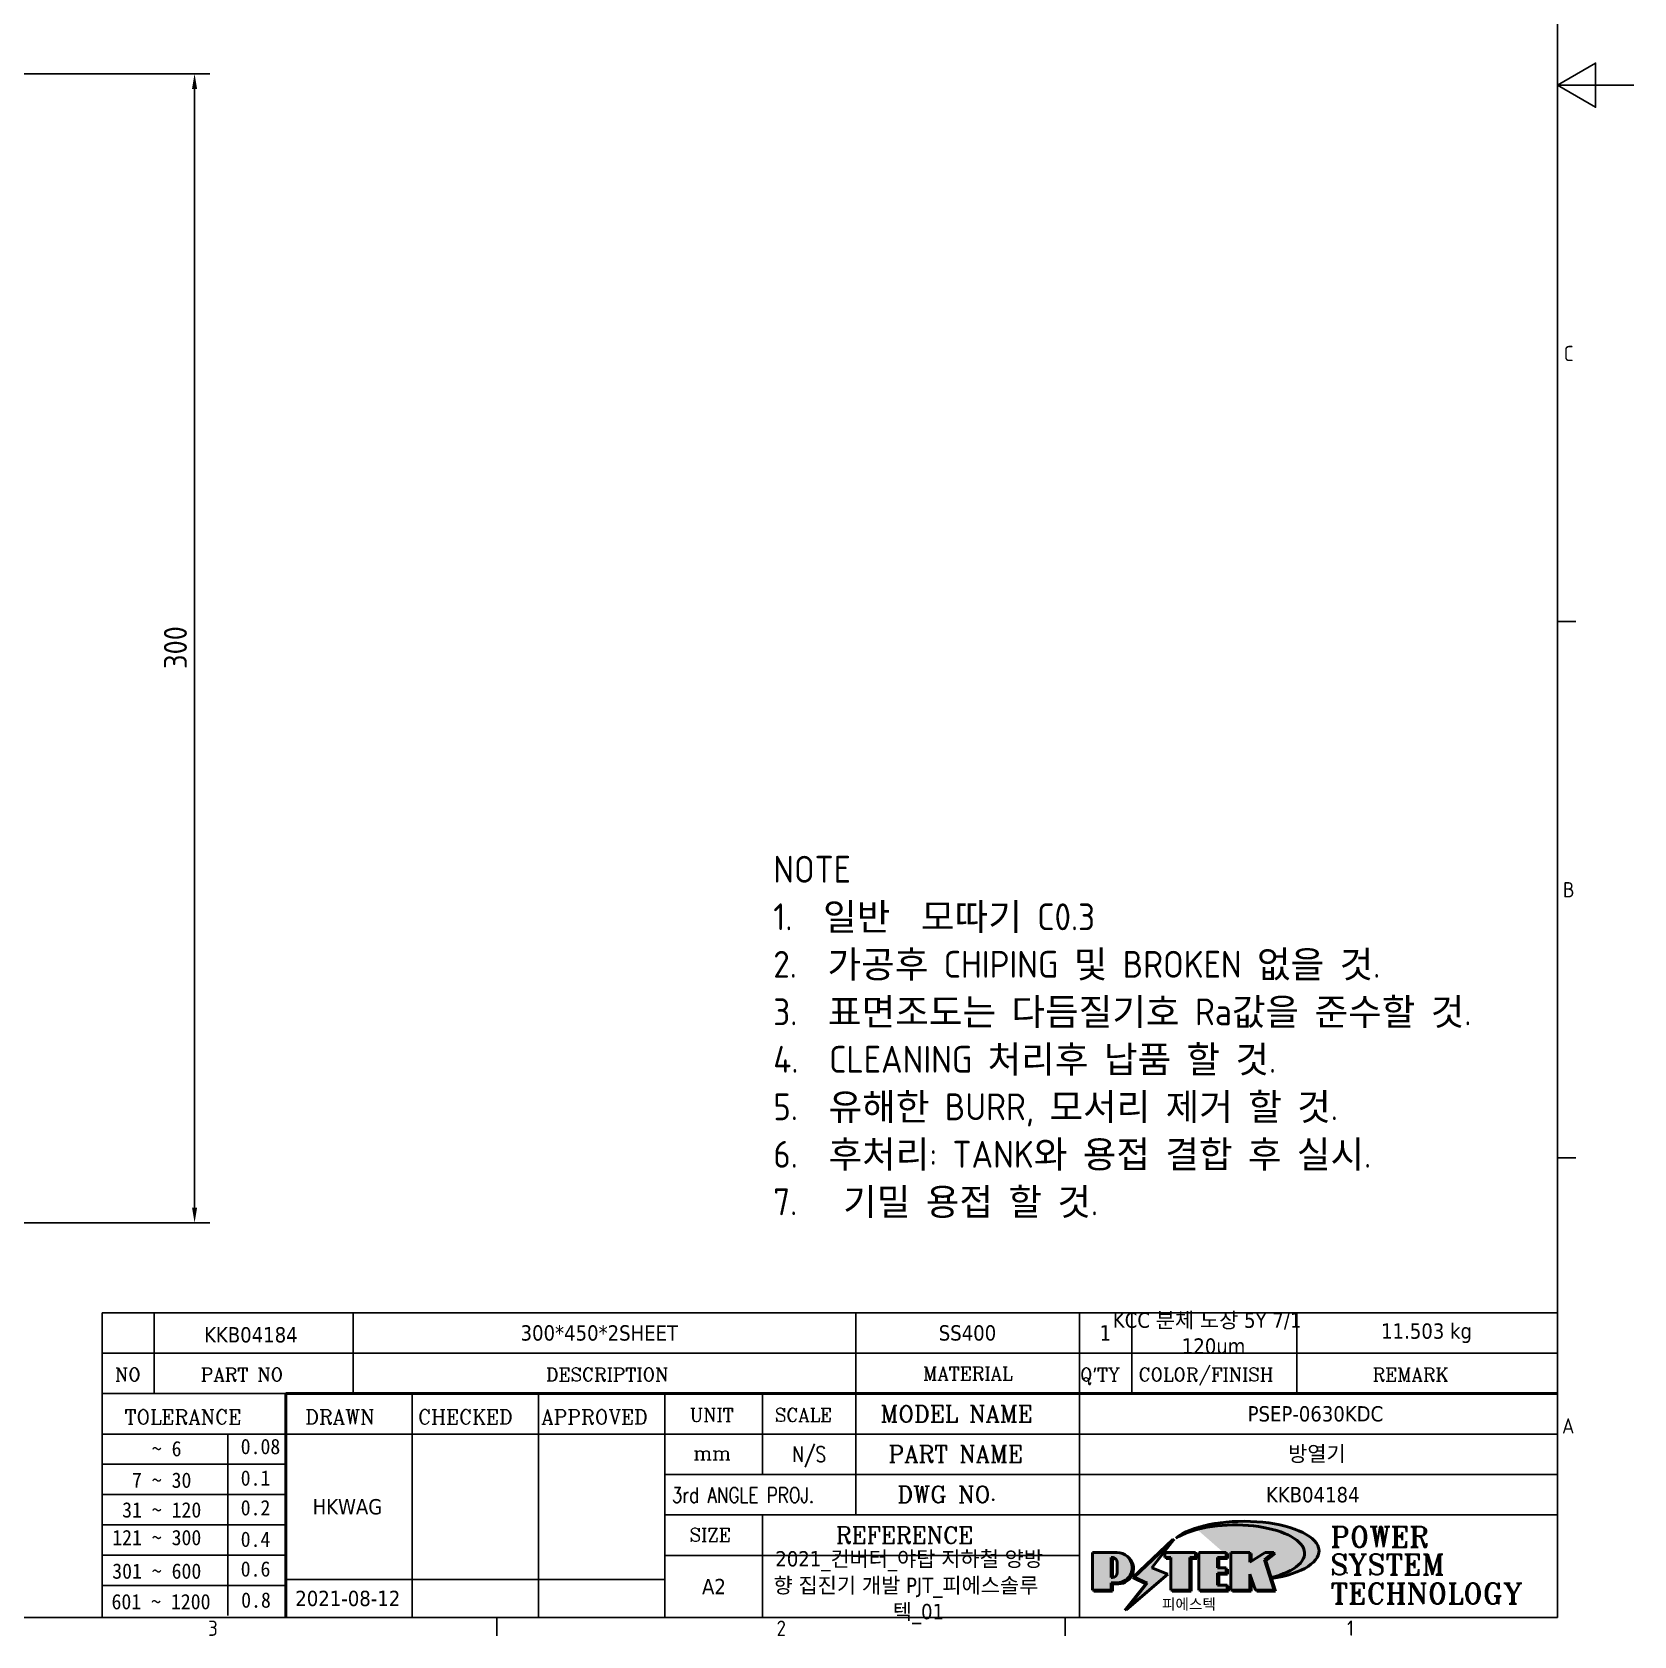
# Model space of a CAD drawing. Header units: millimetres. Extents: x 0 to 1188, y 0 to 840.
# Drawn here: x 769.7 to 1188, y 15.2 to 433.9 of the extents above; entities that cross this region are included whole.
import ezdxf
from ezdxf.enums import TextEntityAlignment as Align

# ---------------------------------------------------------------- set-up
doc = ezdxf.new("R2010")
doc.units = ezdxf.units.MM
doc.header["$LTSCALE"] = 2
doc.layers.get('0').update_dxf_attribs({"color": 3, "lineweight": 25})
for name, color, linetype, lineweight in [('경계(ISO)', 7, 'Continuous', 25), ('기호(ISO)', 5, 'Continuous', 25), ('제목(ISO)', 5, 'Continuous', 50), ('치수(ISO)', 2, 'Continuous', 25), ('해치(ISO)', 7, 'Continuous', 18)]:
    doc.layers.add(name, color=color, linetype=linetype, lineweight=lineweight)
doc.styles.add('HAN_291', font='')
doc.styles.add('HAN_370', font='', dxfattribs={"width": 2})
doc.styles.add('ISO Proportional', font='arial.ttf')
doc.styles.add('RC_284', font='ROMANC.shx')
doc.styles.add('RC_287', font='ROMANC.shx')
doc.styles.add('RC_292', font='ROMANC.shx')
doc.styles.add('ROMANT_294', font='romant.shx')
doc.styles.add('문자 텍스트_PSTEK_POSCO', font='isocp.shx')
doc.styles.add('치수 텍스트_PSTEK_POSCO', font='isocp.shx')
doc.styles.add('텍스트 스타일198', font='tahoma.ttf')
doc.styles.add('텍스트 스타일333', font='ROMANC.shx', dxfattribs={"width": 0.800000011920929})
doc.styles.get('HAN_291').set_extended_font_data('GulimChe')
doc.styles.get('HAN_370').set_extended_font_data('GulimChe')
doc.dimstyles.new('치수_PSTEK_POSCO', dxfattribs={"dimscale": 2, "dimtxt": 3, "dimasz": 2, "dimexe": 2, "dimexo": 2.5, "dimgap": 1, "dimtad": 1, "dimrnd": 1e-08, "dimdsep": 46, "dimtxsty": '치수 텍스트_PSTEK_POSCO', "dimcen": 0.09, "dimdle": 10, "dimclrd": 7, "dimclre": 7, "dimclrt": 2, "dimadec": 1, "dimazin": 2, "dimtfac": 1, "dimtmove": 0, "dimatfit": 3, "dimfxl": 0, "dimtolj": 1, "dimlwd": -1, "dimlwe": -1, "dimarcsym": 0})

# ---------------------------------------------------------------- blocks, each defined once
blk = doc.blocks.new('경계 Default Border')
at = {"layer": '경계(ISO)'}
for p, q in [((584.0000152587891, 140), (586.3999938964844, 140)), ((584.0000152587891, 70), (586.3999938964844, 70)), ((445.4999923706055, 10), (445.4999923706055, 7.599999904632568)), ((519.7499847412109, 10), (519.7499847412109, 7.599999904632568))]:
    blk.add_line(p, q, dxfattribs=at)
at = {"layer": '경계(ISO)', "flags": 128}
for points in [[(10, 10), (10, 410), (584.0000152587891, 410), (584.0000152587891, 10), (10, 10)], [(594.0000152587891, 210), (584.0000152587891, 210), (589.0000152587891, 212.8867530822754), (589.0000152587891, 207.1132469177246), (584.0000152587891, 210)]]:
    blk.add_lwpolyline(points, dxfattribs=at)
at = {"layer": '경계(ISO)', "color": 2, "char_height": 2.000000029802322, "attachment_point": 7, "style": '문자 텍스트_PSTEK_POSCO'}
for s, insert in [('C', (584.8296930082771, 173.9809296629392)), ('B', (584.718846771929, 103.9809296629392)), ('A', (584.6096005397006, 33.99523240455892)), ('3', (407.8206930345746, 7.580929648038)), ('2', (482.043492964537, 7.580929648038)), ('1', (556.5323774223158, 7.599999970197677))]:
    blk.add_mtext(s, dxfattribs=dict(at, insert=insert))
blk = doc.blocks.new('제목 블록 PSTEK')
for color, points in [(252, [(317.2195697678507, 17.0593801673321), (322.0326348870767, 21.62682475217465), (322.2781991042243, 21.94392121864296), (317.0471853425802, 16.97985676345368), (318.7512090904202, 16.1899260703855), (316.0018030350395, 12.71868385740789), (316.3356552234328, 13.00206718743325), (318.9235935156908, 16.2694494742633)]), (5, [(321.6183518841322, 17.4193704504104), (319.5281351041078, 18.24969419629727), (322.4505835294948, 22.02344462252142), (317.2195697678507, 17.0593801673321), (318.9235935156908, 16.2694494742633), (316.1741874603099, 12.79820726128571)]), (1, [(324.4839107253602, 19.60711530335299), (325.2419748254881, 19.60711530335299), (325.2419748254881, 20.25857663940324), (321.2266040451076, 20.25857663940324), (321.2266040451076, 19.60711530335299), (321.9846681452406, 19.60711530335299), (321.9846681452406, 15.3430047401139), (324.4839107253602, 15.3430047401139)]), (252, [(321.9846681452406, 19.60711530335299), (321.4042753185749, 19.60711530335299), (321.4042753185749, 19.45905590879572), (321.9846681452406, 19.45905590879572)]), (252, [(324.6615819988275, 19.45905590879572), (325.4196460989604, 19.45905590879572), (325.4196460989604, 20.11051724484596), (325.2419748254881, 20.11051724484596), (325.2419748254881, 19.60711530335299), (324.4839107253602, 19.60711530335299), (324.4839107253602, 15.3430047401139), (322.1623394187076, 15.3430047401139), (322.1623394187076, 15.19494534555726), (324.6615819988275, 15.19494534555726)]), (1, [(329.2277337269622, 20.25857663940324), (325.65654113025, 20.25857663940324), (325.65654113025, 15.3430047401139), (329.3580259941756, 15.3430047401139), (329.3580259941756, 15.9944660761648), (328.1137701654877, 15.9944660761648), (328.1137701654877, 17.56360607323003), (329.2277337269622, 17.56360607323003), (329.2277337269622, 18.25543873810179), (328.1137701654877, 18.25543873810179), (328.1137701654877, 19.60711530335299), (329.2277337269622, 19.60711530335299)]), (252, [(328.2914414389548, 19.45905590879572), (329.4054050004294, 19.45905590879572), (329.4054050004294, 20.11051724484596), (329.2277337269622, 20.11051724484596), (329.2277337269622, 19.60711530335299), (328.1137701654877, 19.60711530335299), (328.1137701654877, 18.25543873810179), (328.2914414389548, 18.25543873810179)]), (1, [(332.3312149849806, 20.25857663940324), (329.8592894925411, 20.25857663940324), (329.8592894925411, 15.3430047401139), (332.3312149849806, 15.3430047401139), (332.3312149849806, 17.4318630164523), (333.0701931098801, 15.3430047401139), (335.4855464857051, 15.3430047401139), (334.2514536401189, 19.30614745124769), (335.4379594596742, 20.25857663940324), (334.3071782107978, 20.25857663940324), (332.3312149849806, 18.99741471888304)]), (252, [(332.5088862584528, 20.1105172448466), (332.3312149849806, 20.1105172448466), (332.3312149849806, 18.99741471888368), (332.5088862584528, 19.11081371413894)]), (252, [(335.6156307331414, 20.11051724484596), (335.2535118015555, 20.11051724484596), (334.2514536401189, 19.30614745124769), (335.4855464857051, 15.3430047401139), (333.1954852176545, 15.3430047401139), (333.2478643833523, 15.19494534555726), (335.6632177591723, 15.19494534555726), (334.4291249135862, 19.15808805669106)]), (252, [(328.2914414389548, 17.41554667867274), (329.4054050004294, 17.41554667867274), (329.4054050004294, 18.10737934354514), (329.2277337269622, 18.10737934354514), (329.2277337269622, 17.56360607323003), (328.1137701654877, 17.56360607323003), (328.1137701654877, 15.9944660761648), (328.2914414389548, 15.9944660761648)]), (252, [(332.5088862584528, 16.92964231796647), (332.3312149849806, 17.43186301645164), (332.3312149849806, 15.3430047401139), (330.0369607660135, 15.3430047401139), (330.0369607660135, 15.19494534555726), (332.5088862584528, 15.19494534555726)]), (252, [(329.5356972676428, 15.8464066816075), (329.3580259941756, 15.8464066816075), (329.3580259941756, 15.3430047401139), (325.8342124037171, 15.3430047401139), (325.8342124037171, 15.19494534555726), (329.5356972676428, 15.19494534555726)])]:
    blk.add_hatch(color=color).paths.add_polyline_path(points)
h = blk.add_hatch(color=1)
edge = h.paths.add_edge_path(flags=0)
edge.add_line((314.2242174273352, 19.60711530335299), (314.2242174273352, 17.00126995915134))
edge.add_line((314.2242174273352, 17.00126995915134), (314.3485873187598, 17.00126995915134))
edge.add_arc((314.3485873187598, 17.6527312952023), 0.6514613360509371, 270, 360)
edge.add_line((315.0000486548106, 17.6527312952023), (315.0000486548106, 18.95565396730211))
edge.add_arc((314.3485873187598, 18.95565396730212), 0.6514613360508712, 0, 90)
edge.add_line((314.3485873187598, 19.60711530335299), (314.2242174273352, 19.60711530335299))
edge = h.paths.add_edge_path()
edge.add_arc((314.9847713324306, 18.28938669179658), 1.969189947606664, 269.9999999999959, 450)
edge.add_line((314.9847713324306, 20.25857663940318), (311.7664314776902, 20.25857663940324))
edge.add_line((311.7664314776902, 20.25857663940324), (311.7664314776902, 15.3430047401139))
edge.add_line((311.7664314776902, 15.3430047401139), (314.2242174273352, 15.3430047401139))
edge.add_line((314.2242174273352, 15.3430047401139), (314.2242174273352, 16.32019674418991))
edge.add_line((314.2242174273352, 16.32019674418991), (314.9847713324307, 16.32019674418991))
h = blk.add_hatch(color=252)
edge = h.paths.add_edge_path()
edge.add_arc((314.9847713324309, 18.28938669179657), 1.969189947606666, 270, 406.8278729790604)
edge.add_arc((315.1624426058984, 18.1413272972396), 1.969189947606962, -90, 53.560984836317004, ccw=False)
edge.add_line((315.1624426058984, 16.17213734963263), (314.4018887008024, 16.17213734963263))
edge.add_line((314.4018887008024, 16.17213734963263), (314.4018887008024, 15.19494534555726))
edge.add_line((314.4018887008024, 15.19494534555726), (311.9441027511573, 15.19494534555726))
edge.add_line((311.9441027511573, 15.19494534555726), (311.9441027511573, 15.3430047401139))
edge.add_line((311.9441027511573, 15.3430047401139), (314.2242174273352, 15.3430047401139))
edge.add_line((314.2242174273352, 15.3430047401139), (314.2242174273352, 16.32019674418991))
edge.add_line((314.2242174273352, 16.32019674418991), (314.9847713324309, 16.32019674418991))
h = blk.add_hatch(color=252)
edge = h.paths.add_edge_path()
edge.add_line((314.4018887008024, 19.45905590879572), (314.5262585922315, 19.45905590879572))
edge.add_arc((314.5262585922314, 18.80759457274939), 0.6514613360463194, 60.4189348879147, 90.00000000000318, ccw=False)
edge.add_arc((314.3485873187602, 18.95565396730057), 0.6514613360524251, 39.96992292766206, 90.00000000009999)
edge.add_line((314.3485873187591, 19.60711530335307), (314.2242174273352, 19.60711530335298))
edge.add_line((314.2242174273352, 19.60711530335299), (314.2242174273352, 17.00126995915134))
edge.add_line((314.2242174273352, 17.00126995915134), (314.3485873187591, 17.00126995915134))
edge.add_arc((314.3485873187568, 17.652731295233), 0.6514613360816299, 270.0000000002, 274.6930825552478)
edge.add_line((314.4018887008024, 17.0034541317032), (314.4018887008024, 19.45905590879572))
at = {"layer": '해치(ISO)', "true_color": 0x27d1fc}
h = blk.add_hatch(color=140, dxfattribs=at)
edge = h.paths.add_edge_path()
edge.add_ellipse((330.3660919371412, 20.15576403068321), major_axis=(9.100907360794343, 0), ratio=0.4069904968023172, start_angle=301.3098473703837, end_angle=507.7436900681698)
edge.add_ellipse((331.5340919371412, 20.4634168429492), major_axis=(-9.82350664112931, 0), ratio=0.3942600559756514, start_angle=111.51207141178469, end_angle=334.47025347086895, ccw=False)
edge.add_line((335.1363447531188, 16.8601935978785), (335.0955236905705, 16.99119398620872))
at = {"color": 180}
for p, q in [((182.475792979055, 11.79100474011392), (182.4757929790549, 51.56524660363496)), ((182.4757929790549, 51.56524660363496), (372.4757929537551, 51.56524660363496)), ((189.2651435055721, 51.56524660363496), (189.2651435055722, 41.00524660363494)), ((215.2152739891528, 41.00524660363494), (215.2152739891528, 51.56524660363496)), ((280.8758854511282, 51.56524660363496), (280.8758854511282, 41.00524660363494)), ((310.0881549537552, 51.56524660363496), (310.0881549537553, 41.00524660363494)), ((316.9044520275131, 51.56524660363496), (316.9044520275127, 41.00524660363494)), ((338.4566026226726, 51.56524660363496), (338.4566026226727, 41.00524660363494)), ((372.4757929537551, 51.56524660363496), (372.4757929537551, 11.79100474011389)), ((182.475792979055, 46.2852466036349), (372.4757929537551, 46.28524660363492)), ((182.475792979055, 41.00524660363493), (206.451475290024, 41.00524660363493)), ((222.9401812389276, 11.79100474011392), (222.9401812389276, 41.00524660363494)), ((239.4288871878316, 11.79100474011392), (239.4288871878316, 41.00524660363494)), ((255.9175931367356, 11.79100474011392), (255.9175931367356, 41.00524660363494)), ((268.6918866058747, 41.00524660363494), (268.6918866058747, 30.44524660363498)), ((280.8758854511282, 41.00524660363494), (280.8758854511282, 25.16524660363502)), ((310.088154953755, 41.00524660363494), (310.088154953755, 11.79100474011392)), ((182.475792979055, 35.72524660363497), (206.451475290024, 35.72524660363497)), ((198.8621818849491, 12.02524660363491), (198.8621818849491, 35.72524660363497)), ((206.451475290024, 35.72524660363497), (372.4757929537551, 35.72524660363497)), ((182.475792979055, 31.77524660363492), (206.451475290024, 31.77524660363492)), ((255.917593136736, 30.44524660363498), (372.4757929537552, 30.44524660363501)), ((182.475792979055, 27.82524660363487), (206.451475290024, 27.82524660363487)), ((255.9175931367359, 25.16524660363502), (372.4757929537552, 25.165246603635)), ((268.6918866058744, 25.16524660363502), (268.6918866058744, 11.79100474011392)), ((182.475792979055, 23.87524660363505), (206.451475290024, 23.87524660363505)), ((182.475792979055, 19.92524660363478), (206.451475290024, 19.92524660363478)), ((255.9175931367359, 19.88524660363481), (310.0881549537553, 19.88524660363481)), ((182.475792979055, 15.97524660363496), (206.451475290024, 15.97524660363496)), ((206.451475290024, 16.74100474011396), (255.9175931367359, 16.74100474011396)), ((182.475792979055, 11.79100474011392), (372.4757929537551, 11.79100474011389))]:
    blk.add_line(p, q, dxfattribs=at)
at = {"color": 7, "lineweight": 50}
for p, q in [((206.4514752900237, 11.79100474011392), (206.4514752900237, 41.00524660363494)), ((206.451475290024, 41.00524660363494), (372.4757929537551, 41.00524660363496))]:
    blk.add_line(p, q, dxfattribs=at)
at = {"color": 7}
for p, q in [((322.2781991042243, 21.94392121864296), (317.0471853425802, 16.97985676345368)), ((322.4505835294948, 22.02344462252142), (317.2195697678507, 17.0593801673321)), ((317.2195697678507, 17.0593801673321), (322.0326348870767, 21.62682475217465)), ((319.5281351041078, 18.24969419629727), (322.4505835294948, 22.02344462252142)), ((322.0326348870767, 21.62682475217465), (322.2781991042243, 21.94392121864296)), ((311.7664314776902, 20.25900474011391), (311.7664314776902, 15.34300474011391)), ((314.9847713324309, 20.25857663940324), (311.7664314776902, 20.25857663940324)), ((314.9847713324309, 20.25857663940324), (311.7664314776902, 20.25857663940324)), ((311.7664314776902, 20.25857663940324), (311.7664314776902, 15.3430047401139)), ((314.2242174273352, 17.00126995915134), (314.2242174273352, 19.60711530335299)), ((314.2242174273352, 19.60711530335299), (314.3485873187591, 19.60711530335299)), ((314.3485873187591, 19.60711530335299), (314.2242174273352, 19.60711530335299)), ((314.2242174273352, 19.60711530335299), (314.2242174273352, 17.00126995915134)), ((314.2242174273352, 17.00126995915134), (314.2242174273352, 19.60711530335299)), ((314.2242174273352, 19.60711530335299), (314.3485873187591, 19.60711530335299)), ((314.4018887008024, 19.45905590879572), (314.5262585922314, 19.45905590879572)), ((314.4018887008024, 17.0034541317032), (314.4018887008024, 19.45905590879572)), ((315.0000486548106, 18.95565396730275), (315.0000486548106, 17.65273129520161)), ((315.0000486548106, 18.95565396730275), (315.0000486548106, 17.65273129520161)), ((325.2419748254881, 20.25857663940324), (321.2266040451076, 20.25857663940324)), ((321.2266040451076, 20.25857663940324), (321.2266040451076, 19.60711530335299)), ((325.2419748254881, 20.25857663940324), (321.2266040451076, 20.25857663940324)), ((321.2266040451076, 20.25857663940324), (321.2266040451076, 19.60711530335299)), ((321.2266040451076, 19.60711530335299), (321.9846681452406, 19.60711530335299)), ((321.2266040451076, 19.60711530335299), (321.9846681452406, 19.60711530335299)), ((321.4042753185749, 19.60711530335299), (321.4042753185749, 19.45905590879572)), ((321.9846681452406, 19.60711530335299), (321.4042753185749, 19.60711530335299)), ((321.4042753185749, 19.45905590879572), (321.9846681452406, 19.45905590879572)), ((321.9846681452406, 19.60711530335299), (321.9846681452406, 15.3430047401139)), ((321.9846681452406, 19.45905590879572), (321.9846681452406, 19.60711530335299)), ((321.9846681452406, 19.60711530335299), (321.9846681452406, 15.3430047401139)), ((324.4839107253602, 19.60711530335299), (325.2419748254881, 19.60711530335299)), ((324.4839107253602, 15.3430047401139), (324.4839107253602, 19.60711530335299)), ((325.2419748254881, 19.60711530335299), (324.4839107253602, 19.60711530335299)), ((324.4839107253602, 19.60711530335299), (324.4839107253602, 15.3430047401139)), ((324.4839107253602, 19.60711530335299), (325.2419748254881, 19.60711530335299)), ((324.4839107253602, 15.3430047401139), (324.4839107253602, 19.60711530335299)), ((324.6615819988275, 19.45905590879572), (325.4196460989604, 19.45905590879572)), ((324.6615819988275, 15.19494534555726), (324.6615819988275, 19.45905590879572)), ((325.2419748254881, 19.60711530335299), (325.2419748254881, 20.25857663940324)), ((325.2419748254881, 19.60711530335299), (325.2419748254881, 20.25857663940324)), ((325.4196460989604, 20.11051724484596), (325.2419748254881, 20.11051724484596)), ((325.2419748254881, 20.11051724484596), (325.2419748254881, 19.60711530335299)), ((325.4196460989604, 19.45905590879572), (325.4196460989604, 20.11051724484596)), ((329.2277337269622, 20.25857663940324), (325.65654113025, 20.25857663940324)), ((325.65654113025, 20.25857663940324), (325.65654113025, 15.3430047401139)), ((325.65654113025, 20.25857663940324), (325.65654113025, 15.3430047401139)), ((329.2277337269622, 20.25857663940324), (325.65654113025, 20.25857663940324)), ((328.1137701654877, 18.25543873810179), (328.1137701654877, 19.60711530335299)), ((328.1137701654877, 19.60711530335299), (329.2277337269622, 19.60711530335299)), ((329.2277337269622, 19.60711530335299), (328.1137701654877, 19.60711530335299)), ((328.1137701654877, 19.60711530335299), (328.1137701654877, 18.25543873810179)), ((328.1137701654877, 18.25543873810179), (328.1137701654877, 19.60711530335299)), ((328.1137701654877, 19.60711530335299), (329.2277337269622, 19.60711530335299)), ((328.2914414389548, 18.25543873810179), (328.2914414389548, 19.45905590879572)), ((328.2914414389548, 19.45905590879572), (329.4054050004294, 19.45905590879572)), ((329.2277337269622, 19.60711530335299), (329.2277337269622, 20.25857663940324)), ((329.2277337269622, 19.60711530335299), (329.2277337269622, 20.25857663940324)), ((329.4054050004294, 20.11051724484596), (329.2277337269622, 20.11051724484596)), ((329.2277337269622, 20.11051724484596), (329.2277337269622, 19.60711530335299)), ((329.4054050004294, 19.45905590879572), (329.4054050004294, 20.11051724484596)), ((332.3312149849806, 20.25857663940324), (329.8592894925411, 20.25857663940324)), ((329.8592894925411, 20.25857663940324), (329.8592894925411, 15.3430047401139)), ((329.8592894925411, 20.25857663940324), (329.8592894925411, 15.3430047401139)), ((332.3312149849806, 20.25857663940324), (329.8592894925411, 20.25857663940324)), ((334.3071782107978, 20.25857663940324), (332.3312149849806, 18.99741471888304)), ((332.3312149849806, 18.99741471888304), (332.3312149849806, 20.25857663940324)), ((334.3071782107978, 20.25857663940324), (332.3312149849806, 18.99741471888304)), ((332.3312149849806, 18.99741471888304), (332.3312149849806, 20.25857663940324)), ((332.5088862584528, 20.1105172448466), (332.3312149849806, 20.1105172448466)), ((332.3312149849806, 20.1105172448466), (332.3312149849806, 18.99741471888368)), ((332.3312149849806, 18.99741471888368), (332.5088862584528, 19.11081371413894)), ((332.5088862584528, 19.11081371413894), (332.5088862584528, 20.1105172448466)), ((334.2514536401189, 19.30614745124769), (335.4379594596742, 20.25857663940324)), ((334.2514536401189, 19.30614745124769), (335.4379594596742, 20.25857663940324)), ((335.2535118015555, 20.11051724484596), (334.2514536401189, 19.30614745124769)), ((335.4855464857051, 15.3430047401139), (334.2514536401189, 19.30614745124769)), ((334.2514536401189, 19.30614745124769), (335.4855464857051, 15.3430047401139)), ((335.4855464857051, 15.3430047401139), (334.2514536401189, 19.30614745124769)), ((335.4379594596742, 20.25857663940324), (334.3071782107978, 20.25857663940324)), ((335.4379594596742, 20.25857663940324), (334.3071782107978, 20.25857663940324)), ((334.4291249135862, 19.15808805669104), (335.6156307331414, 20.11051724484596)), ((335.6632177591723, 15.19494534555726), (334.4291249135862, 19.15808805669104)), ((335.6156307331414, 20.11051724484596), (335.2535118015555, 20.11051724484596)), ((314.3485873187591, 17.00126995915134), (314.2242174273352, 17.00126995915134)), ((314.2242174273352, 17.00126995915134), (314.3485873187591, 17.00126995915134)), ((314.3485873187591, 17.00126995915134), (314.2242174273352, 17.00126995915134)), ((316.1741874603099, 12.79820726128571), (321.6183518841322, 17.4193704504104)), ((317.0471853425802, 16.97985676345368), (318.7512090904202, 16.1899260703855)), ((318.9235935156908, 16.2694494742633), (317.2195697678507, 17.0593801673321)), ((317.2195697678507, 17.0593801673321), (318.9235935156908, 16.2694494742633)), ((321.6183518841322, 17.4193704504104), (319.5281351041078, 18.24969419629727)), ((329.2277337269622, 18.25543873810179), (328.1137701654877, 18.25543873810179)), ((328.1137701654877, 18.25543873810179), (328.2914414389548, 18.25543873810179)), ((329.2277337269622, 18.25543873810179), (328.1137701654877, 18.25543873810179)), ((328.1137701654877, 17.56360607323003), (329.2277337269622, 17.56360607323003)), ((328.1137701654877, 15.9944660761648), (328.1137701654877, 17.56360607323003)), ((329.2277337269622, 17.56360607323003), (328.1137701654877, 17.56360607323003)), ((328.1137701654877, 17.56360607323003), (328.1137701654877, 15.9944660761648)), ((328.1137701654877, 17.56360607323003), (329.2277337269622, 17.56360607323003)), ((328.1137701654877, 15.9944660761648), (328.1137701654877, 17.56360607323003)), ((328.2914414389548, 15.9944660761648), (328.2914414389548, 17.41554667867274)), ((328.2914414389548, 17.41554667867274), (329.4054050004294, 17.41554667867274)), ((329.2277337269622, 17.56360607323003), (329.2277337269622, 18.25543873810179)), ((329.2277337269622, 17.56360607323003), (329.2277337269622, 18.25543873810179)), ((329.4054050004294, 18.10737934354514), (329.2277337269622, 18.10737934354514)), ((329.2277337269622, 18.10737934354514), (329.2277337269622, 17.56360607323003)), ((329.4054050004294, 17.41554667867274), (329.4054050004294, 18.10737934354514)), ((332.3312149849806, 17.4318630164523), (333.0701931098801, 15.3430047401139)), ((332.3312149849806, 15.3430047401139), (332.3312149849806, 17.4318630164523)), ((332.5088862584528, 16.92964231796647), (332.3312149849806, 17.43186301645164)), ((332.3312149849806, 17.43186301645164), (332.3312149849806, 15.3430047401139)), ((332.3312149849806, 17.4318630164523), (333.0701931098801, 15.3430047401139)), ((332.3312149849806, 15.3430047401139), (332.3312149849806, 17.4318630164523)), ((332.5088862584528, 15.19494534555726), (332.5088862584528, 16.92964231796647)), ((345.0447381189468, 17.50375595811051), (344.9867755289346, 17.689895936919)), ((311.7664314776902, 15.3430047401139), (314.2242174273352, 15.3430047401139)), ((311.7664314776902, 15.3430047401139), (314.2242174273352, 15.3430047401139)), ((314.2242174273352, 15.3430047401139), (311.9441027511573, 15.3430047401139)), ((311.9441027511573, 15.3430047401139), (311.9441027511573, 15.19494534555726)), ((311.9441027511573, 15.19494534555726), (314.4018887008024, 15.19494534555726)), ((314.2242174273352, 16.32019674418991), (314.9847713324309, 16.32019674418991)), ((314.2242174273352, 15.3430047401139), (314.2242174273352, 16.32019674418991)), ((314.9847713324309, 16.32019674418991), (314.2242174273352, 16.32019674418991)), ((314.2242174273352, 16.32019674418991), (314.2242174273352, 15.3430047401139)), ((314.2242174273352, 16.32019674418991), (314.9847713324309, 16.32019674418991)), ((314.2242174273352, 15.3430047401139), (314.2242174273352, 16.32019674418991)), ((314.4018887008024, 16.17213734963263), (315.162442605898, 16.17213734963263)), ((314.4018887008024, 15.19494534555726), (314.4018887008024, 16.17213734963263)), ((318.7512090904202, 16.1899260703855), (316.0018030350395, 12.71868385740789)), ((318.9235935156908, 16.2694494742633), (316.1741874603099, 12.79820726128571)), ((316.3356552234328, 13.00206718743325), (318.9235935156908, 16.2694494742633)), ((321.9846681452406, 15.3430047401139), (324.4839107253602, 15.3430047401139)), ((321.9846681452406, 15.3430047401139), (324.4839107253602, 15.3430047401139)), ((324.4839107253602, 15.3430047401139), (322.1623394187076, 15.3430047401139)), ((322.1623394187076, 15.3430047401139), (322.1623394187076, 15.19494534555726)), ((322.1623394187076, 15.19494534555726), (324.6615819988275, 15.19494534555726)), ((325.65654113025, 15.3430047401139), (329.3580259941756, 15.3430047401139)), ((325.65654113025, 15.3430047401139), (329.3580259941756, 15.3430047401139)), ((329.3580259941756, 15.3430047401139), (325.8342124037171, 15.3430047401139)), ((325.8342124037171, 15.3430047401139), (325.8342124037171, 15.19494534555726)), ((325.8342124037171, 15.19494534555726), (329.5356972676428, 15.19494534555726)), ((329.3580259941756, 15.9944660761648), (328.1137701654877, 15.9944660761648)), ((328.1137701654877, 15.9944660761648), (328.2914414389548, 15.9944660761648)), ((329.3580259941756, 15.9944660761648), (328.1137701654877, 15.9944660761648)), ((329.3580259941756, 15.3430047401139), (329.3580259941756, 15.9944660761648)), ((329.3580259941756, 15.3430047401139), (329.3580259941756, 15.9944660761648)), ((329.5356972676428, 15.8464066816075), (329.3580259941756, 15.8464066816075)), ((329.3580259941756, 15.8464066816075), (329.3580259941756, 15.3430047401139)), ((329.5356972676428, 15.19494534555726), (329.5356972676428, 15.8464066816075)), ((329.8592894925411, 15.3430047401139), (332.3312149849806, 15.3430047401139)), ((329.8592894925411, 15.3430047401139), (332.3312149849806, 15.3430047401139)), ((332.3312149849806, 15.3430047401139), (330.0369607660135, 15.3430047401139)), ((330.0369607660135, 15.3430047401139), (330.0369607660135, 15.19494534555726)), ((330.0369607660135, 15.19494534555726), (332.5088862584528, 15.19494534555726)), ((333.0701931098801, 15.3430047401139), (335.4855464857051, 15.3430047401139)), ((333.0701931098801, 15.3430047401139), (335.4855464857051, 15.3430047401139)), ((335.4855464857051, 15.3430047401139), (333.1954852176545, 15.3430047401139)), ((333.1954852176545, 15.3430047401139), (333.2478643833523, 15.19494534555726)), ((333.2478643833523, 15.19494534555726), (335.6632177591723, 15.19494534555726)), ((316.0018030350395, 12.71868385740789), (316.3356552234328, 13.00206718743325))]:
    blk.add_line(p, q, dxfattribs=at)
at = {"color": 5}
for p, q in [((322.4505835294948, 22.02344462252142), (317.2195697678507, 17.0593801673321)), ((319.5281351041078, 18.24969419629727), (322.4505835294948, 22.02344462252142)), ((316.1741874603099, 12.79820726128571), (321.6183518841322, 17.4193704504104)), ((317.2195697678507, 17.0593801673321), (318.9235935156908, 16.2694494742633)), ((321.6183518841322, 17.4193704504104), (319.5281351041078, 18.24969419629727)), ((318.9235935156908, 16.2694494742633), (316.1741874603099, 12.79820726128571))]:
    blk.add_line(p, q, dxfattribs=at)
at = {"color": 1}
for p, q in [((314.9847713324309, 20.25857663940324), (311.7664314776902, 20.25857663940324)), ((311.7664314776902, 20.25857663940324), (311.7664314776902, 15.3430047401139)), ((314.2242174273352, 17.00126995915134), (314.2242174273352, 19.60711530335299)), ((314.2242174273352, 19.60711530335299), (314.3485873187591, 19.60711530335299)), ((315.0000486548106, 18.95565396730275), (315.0000486548106, 17.65273129520161)), ((325.2419748254881, 20.25857663940324), (321.2266040451076, 20.25857663940324)), ((321.2266040451076, 20.25857663940324), (321.2266040451076, 19.60711530335299)), ((321.2266040451076, 19.60711530335299), (321.9846681452406, 19.60711530335299)), ((321.9846681452406, 19.60711530335299), (321.9846681452406, 15.3430047401139)), ((324.4839107253602, 19.60711530335299), (325.2419748254881, 19.60711530335299)), ((324.4839107253602, 15.3430047401139), (324.4839107253602, 19.60711530335299)), ((325.2419748254881, 19.60711530335299), (325.2419748254881, 20.25857663940324)), ((329.2277337269622, 20.25857663940324), (325.65654113025, 20.25857663940324)), ((325.65654113025, 20.25857663940324), (325.65654113025, 15.3430047401139)), ((328.1137701654877, 18.25543873810179), (328.1137701654877, 19.60711530335299)), ((328.1137701654877, 19.60711530335299), (329.2277337269622, 19.60711530335299)), ((329.2277337269622, 19.60711530335299), (329.2277337269622, 20.25857663940324)), ((332.3312149849806, 20.25857663940324), (329.8592894925411, 20.25857663940324)), ((329.8592894925411, 20.25857663940324), (329.8592894925411, 15.3430047401139)), ((334.3071782107978, 20.25857663940324), (332.3312149849806, 18.99741471888304)), ((332.3312149849806, 18.99741471888304), (332.3312149849806, 20.25857663940324)), ((334.2514536401189, 19.30614745124769), (335.4379594596742, 20.25857663940324)), ((335.4855464857051, 15.3430047401139), (334.2514536401189, 19.30614745124769)), ((335.4379594596742, 20.25857663940324), (334.3071782107978, 20.25857663940324)), ((314.3485873187591, 17.00126995915134), (314.2242174273352, 17.00126995915134)), ((329.2277337269622, 18.25543873810179), (328.1137701654877, 18.25543873810179)), ((328.1137701654877, 17.56360607323003), (329.2277337269622, 17.56360607323003)), ((328.1137701654877, 15.9944660761648), (328.1137701654877, 17.56360607323003)), ((329.2277337269622, 17.56360607323003), (329.2277337269622, 18.25543873810179)), ((332.3312149849806, 17.4318630164523), (333.0701931098801, 15.3430047401139)), ((332.3312149849806, 15.3430047401139), (332.3312149849806, 17.4318630164523)), ((311.7664314776902, 15.3430047401139), (314.2242174273352, 15.3430047401139)), ((314.2242174273352, 16.32019674418991), (314.9847713324309, 16.32019674418991)), ((314.2242174273352, 15.3430047401139), (314.2242174273352, 16.32019674418991)), ((321.9846681452406, 15.3430047401139), (324.4839107253602, 15.3430047401139)), ((325.65654113025, 15.3430047401139), (329.3580259941756, 15.3430047401139)), ((329.3580259941756, 15.9944660761648), (328.1137701654877, 15.9944660761648)), ((329.3580259941756, 15.3430047401139), (329.3580259941756, 15.9944660761648)), ((329.8592894925411, 15.3430047401139), (332.3312149849806, 15.3430047401139)), ((333.0701931098801, 15.3430047401139), (335.4855464857051, 15.3430047401139))]:
    blk.add_line(p, q, dxfattribs=at)
at = {"color": 7}
for centre, radius, start, end in [((314.3485873187598, 18.95565396730211), 0.6514613360508712, 0, 90), ((314.3485873187602, 18.95565396730057), 0.6514613360524251, 39.96992292766117, 90), ((314.3485873187598, 18.95565396730212), 0.6514613360508712, 0, 90), ((314.5262585922314, 18.80759457274939), 0.6514613360463193, 60.41893488791137, 90), ((314.9847713324309, 18.28938669179658), 1.969189947606665, 270, 90), ((314.9847713324309, 18.28938669179658), 1.969189947606665, 270, 90), ((314.9847713324307, 18.2893866917965), 1.969189947606594, 270, 46.82787297909833), ((315.1624426058984, 18.1413272972396), 1.969189947606961, 270, 53.56098483636067), ((314.3485873187597, 17.65273129520228), 0.6514613360509381, 270, 0), ((314.3485873187598, 17.6527312952023), 0.6514613360509381, 270, 0), ((314.3485873187568, 17.652731295233), 0.6514613360816299, 270, 274.6930825552478)]:
    blk.add_arc(centre, radius, start, end, dxfattribs=at)
at = {"color": 1}
for centre, radius, start, end in [((314.3485873187598, 18.95565396730211), 0.6514613360508712, 0, 90), ((314.9847713324309, 18.28938669179657), 1.969189947606665, 270, 90), ((314.3485873187598, 17.6527312952023), 0.6514613360509381, 270, 0)]:
    blk.add_arc(centre, radius, start, end, dxfattribs=at)
at = {"layer": '제목(ISO)', "lineweight": 18}
blk.add_line((182.475792979055, 35.72500474011393), (182.475792979055, 11.79100474011392), dxfattribs=at)
at = {"layer": '제목(ISO)'}
for p, q in [((322.2781991042243, 21.94392121864296), (317.0471853425802, 16.97985676345368)), ((322.4505835294948, 22.02344462252142), (317.2195697678507, 17.0593801673321)), ((317.2195697678507, 17.0593801673321), (322.0326348870767, 21.62682475217465)), ((319.5281351041078, 18.24969419629727), (322.4505835294948, 22.02344462252142)), ((322.0326348870767, 21.62682475217465), (322.2781991042243, 21.94392121864296)), ((314.9847713324306, 20.25857663940324), (311.7664314776902, 20.25857663940324)), ((311.7664314776902, 20.25857663940324), (311.7664314776902, 15.3430047401139)), ((314.2242174273352, 17.00126995915134), (314.2242174273352, 19.60711530335299)), ((314.2242174273352, 19.60711530335299), (314.3485873187598, 19.60711530335299)), ((314.3485873187591, 19.60711530335299), (314.2242174273352, 19.60711530335299)), ((314.2242174273352, 19.60711530335299), (314.2242174273352, 17.00126995915134)), ((314.4018887008024, 19.45905590879572), (314.5262585922314, 19.45905590879572)), ((314.4018887008024, 17.0034541317032), (314.4018887008024, 19.45905590879572)), ((315.0000486548106, 18.95565396730211), (315.0000486548106, 17.6527312952023)), ((325.2419748254881, 20.25857663940324), (321.2266040451076, 20.25857663940324)), ((321.2266040451076, 20.25857663940324), (321.2266040451076, 19.60711530335299)), ((321.2266040451076, 19.60711530335299), (321.9846681452406, 19.60711530335299)), ((321.9846681452406, 19.60711530335299), (321.4042753185749, 19.60711530335299)), ((321.4042753185749, 19.60711530335299), (321.4042753185749, 19.45905590879572)), ((321.4042753185749, 19.45905590879572), (321.9846681452406, 19.45905590879572)), ((321.9846681452406, 19.60711530335299), (321.9846681452406, 15.3430047401139)), ((321.9846681452406, 19.45905590879572), (321.9846681452406, 19.60711530335299)), ((324.4839107253602, 19.60711530335299), (325.2419748254881, 19.60711530335299)), ((324.4839107253602, 15.3430047401139), (324.4839107253602, 19.60711530335299)), ((325.2419748254881, 19.60711530335299), (324.4839107253602, 19.60711530335299)), ((324.4839107253602, 19.60711530335299), (324.4839107253602, 15.3430047401139)), ((324.6615819988275, 19.45905590879572), (325.4196460989604, 19.45905590879572)), ((324.6615819988275, 15.19494534555726), (324.6615819988275, 19.45905590879572)), ((325.2419748254881, 19.60711530335299), (325.2419748254881, 20.25857663940324)), ((325.4196460989604, 20.11051724484596), (325.2419748254881, 20.11051724484596)), ((325.2419748254881, 20.11051724484596), (325.2419748254881, 19.60711530335299)), ((325.4196460989604, 19.45905590879572), (325.4196460989604, 20.11051724484596)), ((329.2277337269622, 20.25857663940324), (325.65654113025, 20.25857663940324)), ((325.65654113025, 20.25857663940324), (325.65654113025, 15.3430047401139)), ((328.1137701654877, 18.25543873810179), (328.1137701654877, 19.60711530335299)), ((328.1137701654877, 19.60711530335299), (329.2277337269622, 19.60711530335299)), ((329.2277337269622, 19.60711530335299), (328.1137701654877, 19.60711530335299)), ((328.1137701654877, 19.60711530335299), (328.1137701654877, 18.25543873810179)), ((328.2914414389548, 19.45905590879572), (329.4054050004294, 19.45905590879572)), ((328.2914414389548, 18.25543873810179), (328.2914414389548, 19.45905590879572)), ((329.2277337269622, 19.60711530335299), (329.2277337269622, 20.25857663940324)), ((329.4054050004294, 20.11051724484596), (329.2277337269622, 20.11051724484596)), ((329.2277337269622, 20.11051724484596), (329.2277337269622, 19.60711530335299)), ((329.4054050004294, 19.45905590879572), (329.4054050004294, 20.11051724484596)), ((332.3312149849806, 20.25857663940324), (329.8592894925411, 20.25857663940324)), ((329.8592894925411, 20.25857663940324), (329.8592894925411, 15.3430047401139)), ((334.3071782107978, 20.25857663940324), (332.3312149849806, 18.99741471888304)), ((332.3312149849806, 18.99741471888304), (332.3312149849806, 20.25857663940324)), ((332.5088862584528, 20.1105172448466), (332.3312149849806, 20.1105172448466)), ((332.3312149849806, 20.1105172448466), (332.3312149849806, 18.99741471888368)), ((332.3312149849806, 18.99741471888368), (332.5088862584528, 19.11081371413894)), ((332.5088862584528, 19.11081371413894), (332.5088862584528, 20.1105172448466)), ((334.2514536401189, 19.30614745124769), (335.4379594596742, 20.25857663940324)), ((335.2535118015555, 20.11051724484596), (334.2514536401189, 19.30614745124769)), ((335.4855464857051, 15.3430047401139), (334.2514536401189, 19.30614745124769)), ((334.2514536401189, 19.30614745124769), (335.4855464857051, 15.3430047401139)), ((335.4379594596742, 20.25857663940324), (334.3071782107978, 20.25857663940324)), ((334.4291249135862, 19.15808805669106), (335.6156307331414, 20.11051724484596)), ((335.6632177591723, 15.19494534555726), (334.4291249135862, 19.15808805669106)), ((335.6156307331414, 20.11051724484596), (335.2535118015555, 20.11051724484596)), ((314.3485873187598, 17.00126995915134), (314.2242174273352, 17.00126995915134)), ((314.2242174273352, 17.00126995915134), (314.3485873187591, 17.00126995915134)), ((316.1741874603099, 12.79820726128571), (321.6183518841322, 17.4193704504104)), ((317.0471853425802, 16.97985676345368), (318.7512090904202, 16.1899260703855)), ((317.2195697678507, 17.0593801673321), (318.9235935156908, 16.2694494742633)), ((318.9235935156908, 16.2694494742633), (317.2195697678507, 17.0593801673321)), ((321.6183518841322, 17.4193704504104), (319.5281351041078, 18.24969419629727)), ((329.2277337269622, 18.25543873810179), (328.1137701654877, 18.25543873810179)), ((328.1137701654877, 18.25543873810179), (328.2914414389548, 18.25543873810179)), ((328.1137701654877, 15.9944660761648), (328.1137701654877, 17.56360607323003)), ((328.1137701654877, 17.56360607323003), (329.2277337269622, 17.56360607323003)), ((329.2277337269622, 17.56360607323003), (328.1137701654877, 17.56360607323003)), ((328.1137701654877, 17.56360607323003), (328.1137701654877, 15.9944660761648)), ((328.2914414389548, 17.41554667867274), (329.4054050004294, 17.41554667867274)), ((328.2914414389548, 15.9944660761648), (328.2914414389548, 17.41554667867274)), ((329.2277337269622, 17.56360607323003), (329.2277337269622, 18.25543873810179)), ((329.4054050004294, 18.10737934354514), (329.2277337269622, 18.10737934354514)), ((329.2277337269622, 18.10737934354514), (329.2277337269622, 17.56360607323003)), ((329.4054050004294, 17.41554667867274), (329.4054050004294, 18.10737934354514)), ((332.3312149849806, 15.3430047401139), (332.3312149849806, 17.4318630164523)), ((332.3312149849806, 17.4318630164523), (333.0701931098801, 15.3430047401139)), ((332.5088862584528, 16.92964231796647), (332.3312149849806, 17.43186301645164)), ((332.3312149849806, 17.43186301645164), (332.3312149849806, 15.3430047401139)), ((332.5088862584528, 15.19494534555726), (332.5088862584528, 16.92964231796647)), ((311.7664314776902, 15.3430047401139), (314.2242174273352, 15.3430047401139)), ((314.2242174273352, 15.3430047401139), (311.9441027511573, 15.3430047401139)), ((311.9441027511573, 15.3430047401139), (311.9441027511573, 15.19494534555726)), ((311.9441027511573, 15.19494534555726), (314.4018887008024, 15.19494534555726)), ((314.2242174273352, 15.3430047401139), (314.2242174273352, 16.32019674418991)), ((314.2242174273352, 16.32019674418991), (314.9847713324307, 16.32019674418991)), ((314.9847713324309, 16.32019674418991), (314.2242174273352, 16.32019674418991)), ((314.2242174273352, 16.32019674418991), (314.2242174273352, 15.3430047401139)), ((314.4018887008024, 15.19494534555726), (314.4018887008024, 16.17213734963263)), ((314.4018887008024, 16.17213734963263), (315.1624426058984, 16.17213734963263)), ((318.7512090904202, 16.1899260703855), (316.0018030350395, 12.71868385740789)), ((318.9235935156908, 16.2694494742633), (316.1741874603099, 12.79820726128571)), ((316.3356552234328, 13.00206718743325), (318.9235935156908, 16.2694494742633)), ((321.9846681452406, 15.3430047401139), (324.4839107253602, 15.3430047401139)), ((324.4839107253602, 15.3430047401139), (322.1623394187076, 15.3430047401139)), ((322.1623394187076, 15.3430047401139), (322.1623394187076, 15.19494534555726)), ((322.1623394187076, 15.19494534555726), (324.6615819988275, 15.19494534555726)), ((325.65654113025, 15.3430047401139), (329.3580259941756, 15.3430047401139)), ((329.3580259941756, 15.3430047401139), (325.8342124037171, 15.3430047401139)), ((325.8342124037171, 15.3430047401139), (325.8342124037171, 15.19494534555726)), ((325.8342124037171, 15.19494534555726), (329.5356972676428, 15.19494534555726)), ((329.3580259941756, 15.9944660761648), (328.1137701654877, 15.9944660761648)), ((328.1137701654877, 15.9944660761648), (328.2914414389548, 15.9944660761648)), ((329.3580259941756, 15.3430047401139), (329.3580259941756, 15.9944660761648)), ((329.5356972676428, 15.8464066816075), (329.3580259941756, 15.8464066816075)), ((329.3580259941756, 15.8464066816075), (329.3580259941756, 15.3430047401139)), ((329.5356972676428, 15.19494534555726), (329.5356972676428, 15.8464066816075)), ((329.8592894925411, 15.3430047401139), (332.3312149849806, 15.3430047401139)), ((332.3312149849806, 15.3430047401139), (330.0369607660135, 15.3430047401139)), ((330.0369607660135, 15.3430047401139), (330.0369607660135, 15.19494534555726)), ((330.0369607660135, 15.19494534555726), (332.5088862584528, 15.19494534555726)), ((333.0701931098801, 15.3430047401139), (335.4855464857051, 15.3430047401139)), ((335.4855464857051, 15.3430047401139), (333.1954852176545, 15.3430047401139)), ((333.1954852176545, 15.3430047401139), (333.2478643833523, 15.19494534555726)), ((333.2478643833523, 15.19494534555726), (335.6632177591723, 15.19494534555726)), ((316.0018030350395, 12.71868385740789), (316.3356552234328, 13.00206718743325))]:
    blk.add_line(p, q, dxfattribs=at)
at = {"layer": '제목(ISO)', "color": 4}
blk.add_line((335.1363447531188, 16.8601935978785), (335.0955236905705, 16.99119398620872), dxfattribs=at)
at = {"layer": '제목(ISO)'}
for centre, radius, start, end in [((314.3485873187598, 18.95565396730212), 0.6514613360508712, 0, 90), ((314.3485873187602, 18.95565396730057), 0.6514613360524251, 39.96992292766117, 90), ((314.5262585922314, 18.80759457274939), 0.6514613360463193, 60.41893488791137, 90), ((314.9847713324306, 18.28938669179658), 1.969189947606664, 46.82787297909431, 90), ((314.9847713324307, 18.2893866917965), 1.969189947606594, 270, 46.82787297909833), ((314.9847713324309, 18.28938669179657), 1.969189947606666, 270, 46.8278729790603), ((315.1624426058984, 18.1413272972396), 1.969189947606962, 270, 53.56098483631701), ((314.3485873187598, 17.6527312952023), 0.6514613360509371, 270, 0), ((314.3485873187568, 17.652731295233), 0.6514613360816299, 270, 274.6930825552478)]:
    blk.add_arc(centre, radius, start, end, dxfattribs=at)
at = {"layer": '제목(ISO)', "color": 4}
for centre, major_axis, ratio, start_param, end_param in [((331.5340919371412, 20.4634168429492), (9.82350664112931, 0), 0.3942600559756514, 5.087845455444478, 8.97919982663645), ((330.3660919371412, 20.15576403068321), (9.100907360794343, 0), 0.4069904968023172, 5.258848905294775, 8.861799147915196)]:
    blk.add_ellipse(centre, major_axis=major_axis, ratio=ratio, start_param=start_param, end_param=end_param, dxfattribs=at)
at = {"color": 2}
for s, height, style, p in [('NO', 1.742399930953979, 'RC_284', (184.135398793432, 42.62317362549192)), ('PART NO', 1.742399930953979, 'RC_284', (195.3359407378685, 42.62317362549192)), ('DESCRIPTION', 1.742399930953979, 'RC_284', (240.4025565652523, 42.62317362549192)), ("Q'TY", 1.742399930953979, 'RC_284', (310.1440786515383, 42.62317362549192)), ('COLOR/FINISH', 1.742399930953979, 'RC_284', (317.7725341324144, 42.62317362549192)), ('REMARK', 1.742399930953979, 'RC_284', (348.346649953877, 42.62317362549192)), (' TOLERANCE', 1.899999976158142, 'RC_287', (184.0872874387979, 37.00893196870329)), ('DRAWN', 1.899999976158142, 'RC_287', (208.9766620976279, 37.00893196870329)), ('CHECKED', 1.899999976158142, 'RC_287', (223.6856844514997, 37.00893196870329)), ('APPROVED', 1.899999976158142, 'RC_287', (239.7795453577791, 37.00893196870329)), ('UNIT', 1.742399930953979, 'RC_284', (259.1652673287452, 37.34317362549218)), ('SCALE', 1.742399930953979, 'RC_284', (270.2934779252897, 37.34317362549218)), ('MODEL NAME', 2.178000062704086, 'RC_292', (284.096330289083, 37.25462520371384)), ('    ~ 6', 2.000000029802322, 'HAN_291', (183.7721304966814, 32.8176515608431)), ('0.08', 2.000000029802322, 'HAN_291', (200.5467345600617, 33.09873600004101)), ('mm', 1.742399930953979, 'RC_284', (259.6505418159997, 32.3543089683787)), ('PART NAME', 2.178000062704086, 'RC_292', (285.1416959765849, 32.03045329421792)), ('  7 ~ 30', 2.000000029802322, 'HAN_291', (183.7721304966814, 28.70538114822415)), ('0.1', 2.000000029802322, 'HAN_291', (200.5467345600617, 28.98646558742206)), (' DWG NO.', 2.178000062704086, 'RC_292', (284.8124284083233, 26.75045329421772)), (' 31 ~ 120', 2.000000029802322, 'HAN_291', (183.7721304966814, 24.82628181916237)), ('0.2', 2.000000029802322, 'HAN_291', (200.5467345600617, 25.10736625836028)), ('121 ~ 300', 2.000000029802322, 'HAN_291', (183.7721304966814, 21.21401206133254)), ('SIZE', 1.742399930953979, 'RC_284', (259.1652673287452, 21.69497768947366)), ('REFERENCE', 2.178000062704086, 'RC_292', (278.2741065029841, 21.43214925458022)), ('0.4', 2.000000029802322, 'HAN_291', (200.5467345600617, 20.99509650053045)), ('0.6', 2.000000029802322, 'HAN_291', (200.5467345600617, 17.11599717146868)), ('301 ~ 600', 2.000000029802322, 'HAN_291', (183.7721304966814, 16.83491273227077)), ('601 ~ 1200', 2.000000029802322, 'HAN_291', (183.6802025156883, 12.84759660881125)), ('0.8', 2.000000029802322, 'HAN_291', (200.6097246063884, 13.05732192299702))]:
    blk.add_text(s, height=height, dxfattribs=dict(at, style=style)).set_placement(p)
at = {"color": 2, "style": 'RC_284'}
blk.add_text('MATERIAL', height=1.742399930953979, dxfattribs=at).set_placement((295.4820202024417, 43.64524660363492), align=Align.MIDDLE_CENTER)
at = {"color": 7, "style": '텍스트 스타일333', "width": 0.7999999523162842}
blk.add_text('N/S', height=2.000000029802322, dxfattribs=at).set_placement((274.7838860285014, 33.08524660363496), align=Align.MIDDLE_CENTER)
at = {"color": 2, "style": '텍스트 스타일333', "width": 0.7999999523162842}
blk.add_text('3rd ANGLE PROJ.', height=2.000000029802322, dxfattribs=at).set_placement((256.8430306642954, 26.76148381654429))
at = {"color": 7, "style": 'ROMANT_294'}
for s, p in [('POWER', (342.82727231297, 20.97115304607566)), ('SYSTEM', (342.82727231297, 17.3284636719184)), ('TECHNOLOGY', (342.82727231297, 13.57194088644453))]:
    blk.add_text(s, height=2.700000107288361, dxfattribs=at).set_placement(p)
at = {"color": 7, "insert": (320.8519732224835, 14.21236326823155), "char_height": 1.400000005960464, "attachment_point": 1, "line_spacing_factor": 0.3319999873638153, "style": 'HAN_370'}
blk.add_mtext('\\fHY견고딕|b0|i0;\\H1.4000;피에스텍', dxfattribs=at)
at = {"layer": '제목(ISO)', "color": 7, "style": '텍스트 스타일198'}
for tag, p in [('4._COLOR_001', (314.437215400216, 49.5882790299826)), ('질량\\P3;_001', (349.4577374920436, 48.1643332325385)), ('부품_번호_001', (195.7688817100499, 47.68004260673702)), ('설명_001', (237.0940810205198, 47.92245856837096)), ('재질_001', (291.700959055687, 47.92591818687281)), ("3._Q'TY_001", (312.7051684940307, 47.92188863680521)), ('4._COLOR_002', (323.4400974706327, 46.21330697586907)), ('1._MODEL_NAME_001', (332.0304049806628, 37.36524659519486)), ('제목_001', (337.312861522654, 32.14664180417335)), ('설계자_001', (209.9396160013646, 25.23446884679021)), ('부품_번호_001', (334.4281219632819, 26.8052465951949)), ('프로젝트_001', (270.3601965365016, 18.43951439740151)), ('시트_크기_001', (260.7896290458918, 14.81730632141838)), ('프로젝트_002', (270.1186185478456, 14.97568842208535)), ('작성_날짜_001', (207.6770236384131, 13.26600473167383)), ('프로젝트_003', (285.7003846858696, 11.5491460676562))]:
    blk.add_attdef(tag, p, '', height=2.000000029802322, dxfattribs=at)
for tag, p in [('점검자', (231.1845342133799, 26.23312567187446)), ('엔지니어링_승인자', (247.673240162284, 26.23312567187446)), ('점검_날짜', (231.1845342133799, 14.26600474011394)), ('엔지니어링_승인_날짜', (247.6732401622839, 14.26600474011394))]:
    blk.add_attdef(tag, text='', height=2.000000029802322, dxfattribs=at).set_placement(p, align=Align.MIDDLE_CENTER)
blk = doc.blocks.new('*D22')
at = {"layer": 'Defpoints', "color": 0, "transparency": 16777216}
for p in [(692.0964060469311, 423.0036784176799), (692.0964060469312, 123.0036784176799), (812.0964060469312, 123.0036784176798)]:
    blk.add_point(p, dxfattribs=at)
at = {"layer": '치수(ISO)', "color": 7, "transparency": 16777216}
for p, q in [((697.0964060469311, 423.0036784176799), (816.0964060469313, 423.0036784176799)), ((812.0964060469313, 419.0036784176799), (812.0964060469312, 127.0036784176798)), ((697.0964060469312, 123.0036784176799), (816.0964060469312, 123.0036784176798))]:
    blk.add_line(p, q, dxfattribs=at)
for points in [[(811.4297393802647, 419.0036784176799), (812.7630727135979, 419.0036784176799), (812.0964060469313, 423.0036784176799)], [(811.4297393802646, 127.0036784176798), (812.7630727135978, 127.0036784176798), (812.0964060469312, 123.0036784176798)]]:
    blk.add_solid(points, dxfattribs=at)
at = {"layer": '치수(ISO)', "color": 2, "transparency": 16777216, "insert": (807.0964060469312, 267.6013162129555), "char_height": 6, "attachment_point": 4, "rotation": 90, "style": '치수 텍스트_PSTEK_POSCO'}
blk.add_mtext('\\A1;300', dxfattribs=at)
blk = doc.blocks.new('주석-판금')
at = {"layer": '기호(ISO)', "color": 2, "insert": (-47.57457733154297, 26.70485206879675), "char_height": 3.499999940395355, "width": 116.6778124165837, "attachment_point": 1, "line_spacing_factor": 1.062781572341919, "style": 'ISO Proportional'}
blk.add_mtext('\\fisocp|b0|i0;\\H3.5000;NOTE\\P1.  일반  모따기 C0.3\\P2.  가공후 CHIPING 및 BROKEN 없을 것.\\P3.  표면조도는 다듬질기호 Ra값을 준수할 것.\\P4.  CLEANING 처리후 납품 할 것.\\P5.  유해한 BURR, 모서리 제거 할 것.\\P6.  후처리: TANK와 용접 결합 후 실시.\\P7.   기밀 용접 할 것.\\P', dxfattribs=at)

msp = doc.modelspace()

# ---------------------------------------------------------------- block references
at = {"xscale": 2, "yscale": 2, "zscale": 2}
for name, p in [('경계 Default Border', (0, 0)), ('주석-판금', (1058.38089549581, 165.391163345451))]:
    msp.add_blockref(name, p, dxfattribs=at)
ref = msp.add_blockref('제목 블록 PSTEK', (423.0484140924897, -3.58200948022779), dxfattribs=dict(xscale=2, yscale=2, zscale=2))
ref.add_attrib('설계자_001', 'HKWAG', (842.9276460952188, 46.88692821335263), dxfattribs={"layer": '제목(ISO)', "color": 7, "height": 4.000000059604645, "style": '텍스트 스타일198'})
ref.add_attrib('프로젝트_001', '2021_컨버터_야탑 지하철 양방', (963.7688071654928, 33.29701931457523), dxfattribs={"layer": '제목(ISO)', "color": 7, "height": 4.000000059604645, "style": '텍스트 스타일198'})
ref.add_attrib('4._COLOR_001', 'KCC 분체 도장 5Y 7/1', (1051.922844892922, 95.59454857973742), dxfattribs={"layer": '제목(ISO)', "color": 7, "height": 4.000000059604645, "style": '텍스트 스타일198'})
ref.add_attrib('시트_크기_001', 'A2', (944.6276721842731, 26.05260316260896), dxfattribs={"layer": '제목(ISO)', "color": 7, "height": 4.000000059604645, "style": '텍스트 스타일198'})
ref.add_attrib("3._Q'TY_001", '1', (1048.458751080551, 92.26176779338262), dxfattribs={"layer": '제목(ISO)', "color": 7, "height": 4.000000059604645, "style": '텍스트 스타일198'})
ref.add_attrib('작성_날짜_001', '2021-08-12', (838.4024613693159, 22.94999998311987), dxfattribs={"layer": '제목(ISO)', "color": 7, "height": 4.000000059604645, "style": '텍스트 스타일198'})
ref.add_attrib('재질_001', 'SS400', (1006.450332203864, 92.26982689351783), dxfattribs={"layer": '제목(ISO)', "color": 7, "height": 4.000000059604645, "style": '텍스트 스타일198'})
ref.add_attrib('부품_번호_001', 'KKB04184', (1091.904658019053, 50.02848371016201), dxfattribs={"layer": '제목(ISO)', "color": 7, "height": 4.000000059604645, "style": '텍스트 스타일198'})
ref.add_attrib('1._MODEL_NAME_001', 'PSEP-0630KDC', (1087.109224053815, 71.14848371016194), dxfattribs={"layer": '제목(ISO)', "color": 7, "height": 4.000000059604645, "style": '텍스트 스타일198'})
ref.add_attrib('질량\\P3;_001', '11.503 kg', (1121.963889076577, 92.74665698484921), dxfattribs={"layer": '제목(ISO)', "color": 7, "height": 4.000000059604645, "style": '텍스트 스타일198'})
ref.add_attrib('설명_001', '300*450*2SHEET', (897.2365761335294, 92.26290765651414), dxfattribs={"layer": '제목(ISO)', "color": 7, "height": 4.000000059604645, "style": '텍스트 스타일198'})
ref.add_attrib('부품_번호_001', 'KKB04184', (814.5861775125894, 91.77807573324625), dxfattribs={"layer": '제목(ISO)', "color": 7, "height": 4.000000059604645, "style": '텍스트 스타일198'})
ref.add_attrib('제목_001', '방열기', (1097.674137137798, 60.71127412811889), dxfattribs={"layer": '제목(ISO)', "color": 7, "height": 4.000000059604645, "style": '텍스트 스타일198'})
ref.add_attrib('프로젝트_002', '향 집진기 개발 PJT_피에스솔루', (963.2856511881809, 26.36936736394292), dxfattribs={"layer": '제목(ISO)', "color": 7, "height": 4.000000059604645, "style": '텍스트 스타일198'})
ref.add_attrib('프로젝트_003', '텍_01', (994.4491834642287, 19.51628265508462), dxfattribs={"layer": '제목(ISO)', "color": 7, "height": 4.000000059604645, "style": '텍스트 스타일198'})
ref.add_attrib('4._COLOR_002', '120um', (1069.928609033755, 88.84460447151035), dxfattribs={"layer": '제목(ISO)', "color": 7, "height": 4.000000059604645, "style": '텍스트 스타일198'})

# ---------------------------------------------------------------- dimensions: what is measured, and where the dimension line sits
at = {"layer": '치수(ISO)', "color": 7}
dim = msp.add_linear_dim(base=(812.0964060469312, 123.0036784176798), p1=(692.0964060469311, 423.0036784176799), p2=(692.0964060469312, 123.0036784176799), angle=90, dimstyle='치수_PSTEK_POSCO', override={"dimdec": 2, "dimtp": 0, "dimtm": -0, "dimtdec": 2, "dimtofl": 0, "dimatfit": 1}, dxfattribs=at)
dim.commit()
dim.dimension.update_dxf_attribs({"geometry": '*D22', "text_midpoint": (812.0964060469312, 273.0036784176799), "dimtype": 160})

doc.saveas('drawing.dxf')
